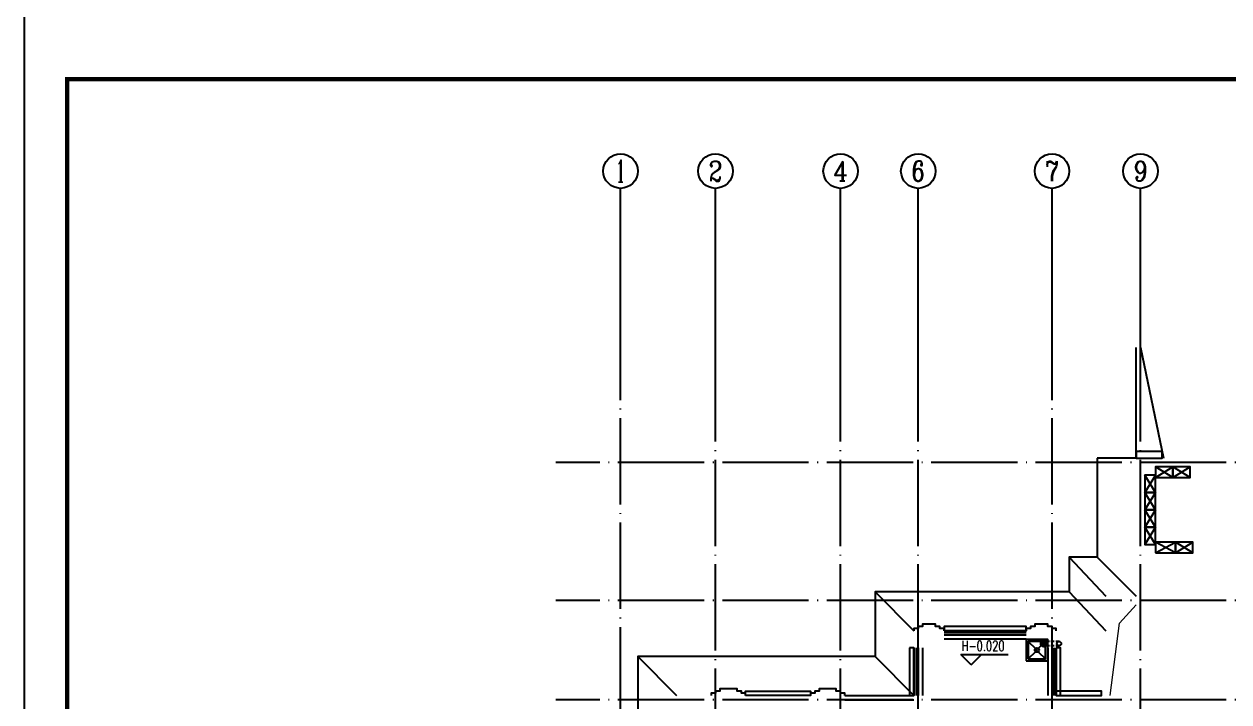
# Model space of a CAD drawing. Extents: x 115549 to 768939, y -502199 to 402497.
# Drawn here: x 181745 to 209669, y 182668 to 198372 of the extents above; entities that cross this region are included whole.
import ezdxf
from ezdxf.enums import TextEntityAlignment as Align

# ---------------------------------------------------------------- set-up
doc = ezdxf.new("R2010")
doc.units = 0
doc.header["$LTSCALE"] = 1000
doc.header["$MEASUREMENT"] = 0
doc.linetypes.add('DOTE', pattern=[2.42, 2, -0.2, 0.02, -0.2])
doc.linetypes.add('HIDDEN', pattern=[0.375, 0.25, -0.125])
doc.layers.add('_0', color=7, linetype='Continuous', lineweight=9)
for name, color, linetype in [('AXIS', 3, 'Continuous'), ('AXIS_TEXT', 7, 'Continuous'), ('DIM_ELEV', 3, 'Continuous'), ('DOTE', 16, 'DOTE'), ('EQUIP_地漏', 7, 'Continuous'), ('EVTR', 2, 'Continuous'), ('PUB_TITLE', 4, 'Continuous'), ('厨卫', 210, 'Continuous'), ('排水', 4, 'Continuous'), ('栏杆', 11, 'Continuous'), ('窗口线', 7, 'Continuous'), ('线脚', 163, 'Continuous')]:
    doc.layers.add(name, color=color, linetype=linetype)
doc.styles.add('22#-平立剖面图_t3$0$PM$0$STANDARD', font='hnsjy-07.shx', dxfattribs={"width": 0.8, "bigfont": 'hnsjy-hz.shx'})
doc.styles.add('_TCH_AXIS', font='COMPLEX', dxfattribs={"bigfont": 'GBCBIG'})
doc.styles.add('_TCH_DIM', font='SIMPLEX', dxfattribs={"bigfont": 'GBCBIG'})
doc.styles.add('COMPLEX', font='COMPLEX')

# ---------------------------------------------------------------- blocks, each defined once
blk = doc.blocks.new('22#-平立剖面图_t3$0$PM$0$$lvtry$00000190')
at = {"color": 0}
for p, q in [((-45, -231), (-230, -55)), ((23, -231), (208, -55)), ((-230, -494), (-45, -317)), ((208, -494), (23, -317))]:
    blk.add_line(p, q, dxfattribs=at)
for points in [[(263, 0), (-285, 0), (-285, -548), (263, -548)], [(208, -55), (-230, -55), (-230, -494), (208, -494)]]:
    blk.add_lwpolyline(points, close=True, dxfattribs=at)
blk.add_circle((-11, -274), 54.8, dxfattribs=at)
for p in [(-285, -274), (-11, -274)]:
    blk.add_point(p, dxfattribs=at)
at = {"color": 0, "style": '22#-平立剖面图_t3$0$PM$0$STANDARD', "text_generation_flag": 4, "width": 0.8, "flags": 9}
for tag in ['XSIZE', 'YSIZE']:
    blk.add_attdef(tag, (-285, -273, 0), '', height=0.548, rotation=270, dxfattribs=at)
blk = doc.blocks.new('rewtwertwertwertwetrw')
at = {"layer": '厨卫', "xscale": 0.9117, "yscale": 0.9117, "zscale": 0.9117, "rotation": 180}
blk.add_blockref('22#-平立剖面图_t3$0$PM$0$$lvtry$00000190', (66728, 153244), dxfattribs=at)
blk = doc.blocks.new('_AXISO')
blk.add_circle((0, 0), 0.5)
at = {"layer": 'AXIS_TEXT', "style": 'COMPLEX', "width": 1.041667}
blk.add_attdef('A', text='', height=0.56, dxfattribs=at).set_placement((-0.25, -0.28), (0.25, -0.28), align=Align.FIT)
blk = doc.blocks.new('11')
at = {"layer": '排水'}
h = blk.add_hatch(dxfattribs=at)
h.set_pattern_fill('ANSI31', color=256, scale=250, angle=90, style=0)
h.set_pattern_definition([(225, (552986.876, 86546.916), (22.097087, -22.097087), [])])
edge = h.paths.add_edge_path()
edge.add_arc((33936, 214430), 75, 0, 360)
at = {"layer": '排水', "linetype": 'HIDDEN', "ltscale": 0.3}
for p, q in [((33586, 214480), (33880, 214480)), ((33586, 214380), (33880, 214380))]:
    blk.add_line(p, q, dxfattribs=at)
at = {"layer": '排水'}
for centre, radius in [((33586, 214430), 50), ((33936, 214430), 75)]:
    blk.add_circle(centre, radius, dxfattribs=at)

msp = doc.modelspace()

# ---------------------------------------------------------------- linework, layer by layer
msp.add_line((207519.1, 188318.1), (207519.1, 190877.3))
at = {"color": 6}
for p, q in [((208369.1, 187868.1), (207969.1, 188118.1)), ((207969.1, 187868.1), (208369.1, 188118.1)), ((208769.1, 187868.1), (208369.1, 188118.1)), ((208369.1, 187868.1), (208769.1, 188118.1)), ((207969.1, 187918.1), (207719.1, 187518.1)), ((207969.1, 187518.1), (207719.1, 187918.1)), ((207969.1, 187518.1), (207719.1, 187118.1)), ((207969.1, 187118.1), (207719.1, 187518.1)), ((207969.1, 187118.1), (207719.1, 186718.1)), ((207969.1, 186718.1), (207719.1, 187118.1)), ((207969.1, 186718.1), (207719.1, 186318.1)), ((207969.1, 186318.1), (207719.1, 186718.1)), ((208429.8, 186118.1), (207969.1, 186368.1)), ((207969.1, 186118.1), (208429.8, 186368.1)), ((208829.8, 186118.1), (208429.8, 186368.1)), ((208429.8, 186118.1), (208829.8, 186368.1))]:
    msp.add_line(p, q, dxfattribs=at)
msp.add_lwpolyline([(207619.1, 190877.3), (208150.2, 188318.1)])
for points in [[(207969.1, 187868.1), (208369.1, 187868.1), (208369.1, 188118.1), (207969.1, 188118.1), (207969.1, 187868.1)], [(208369.1, 187868.1), (208769.1, 187868.1), (208769.1, 188118.1), (208369.1, 188118.1), (208369.1, 187868.1)], [(207969.1, 187518.1), (207969.1, 187918.1), (207719.1, 187918.1), (207719.1, 187518.1), (207969.1, 187518.1)], [(207969.1, 187118.1), (207969.1, 187518.1), (207719.1, 187518.1), (207719.1, 187118.1), (207969.1, 187118.1)], [(207969.1, 186718.1), (207969.1, 187118.1), (207719.1, 187118.1), (207719.1, 186718.1), (207969.1, 186718.1)], [(207969.1, 186318.1), (207969.1, 186718.1), (207719.1, 186718.1), (207719.1, 186318.1), (207969.1, 186318.1)], [(207969.1, 186118.1), (208429.8, 186118.1), (208429.8, 186368.1), (207969.1, 186368.1), (207969.1, 186118.1)], [(208429.8, 186118.1), (208829.8, 186118.1), (208829.8, 186368.1), (208429.8, 186368.1), (208429.8, 186118.1)]]:
    msp.add_lwpolyline(points, dxfattribs=at)
at = {"layer": '_0', "color": 0}
msp.add_lwpolyline([(206919.1, 182818.1), (207130.2, 184495.9), (207519.1, 184918.1)], dxfattribs=at)
at = {"layer": 'AXIS'}
for p, q in [((195569.1, 190567.2), (195569.1, 194567.2)), ((197769.1, 190567.2), (197769.1, 194567.2)), ((200669.1, 190567.2), (200669.1, 194567.2)), ((202469.1, 190567.2), (202469.1, 194567.2)), ((205569.1, 190567.2), (205569.1, 194567.2)), ((207619.1, 190567.2), (207619.1, 194567.2))]:
    msp.add_line(p, q, dxfattribs=at)
at = {"layer": 'DIM_ELEV'}
for p, q in [((203694.7, 183523.6), (203454.7, 183763.6)), ((203454.7, 183763.6), (204556.7, 183763.6)), ((203694.7, 183523.6), (203934.7, 183763.6))]:
    msp.add_line(p, q, dxfattribs=at)
at = {"layer": 'DOTE'}
for p, q in [((195569.1, 167882.6), (195569.1, 190567.2)), ((197769.1, 179018.1), (197769.1, 190567.2)), ((200669.1, 179018.1), (200669.1, 190567.2)), ((202469.1, 179018.1), (202469, 190567.3)), ((205569.1, 167882.7), (205569.1, 190567.3)), ((207619.1, 179018.1), (207619.1, 190567.2)), ((228969.1, 188218.1), (194069.1, 188218.1)), ((228969.1, 185018.1), (194069.1, 185018.1)), ((228969.1, 182718.1), (194069.1, 182718.1))]:
    msp.add_line(p, q, dxfattribs=at)
at = {"layer": 'EVTR'}
msp.add_line((207519.1, 188318.1), (206619.1, 188318.1), dxfattribs=at)
for points in [[(206619.1, 188318.1), (206619.1, 186018.1), (205969.1, 186018.1), (205969.1, 185218.1), (201469.2, 185218.1), (201469.1, 183718.1), (195969.1, 183718.1), (195969.1, 180018.1), (194569.1, 180018.1), (194569.1, 178718.1)], [(205969.1, 186018.1), (206819.1, 185118.1)], [(206619.1, 186018.1), (207519.1, 185118.1)], [(201469.2, 185218.1), (202369.2, 184318.1)], [(205969.1, 185218.1), (206819.1, 184318.1)], [(195969.1, 183718.1), (196869.1, 182818.1)], [(201469.1, 183718.1), (202369.1, 182818.1)]]:
    msp.add_lwpolyline(points, dxfattribs=at)
at = {"layer": 'PUB_TITLE'}
msp.add_lwpolyline([(181745.2, 115497.5), (241145.2, 115497.5), (241145.2, 199597.5), (181745.2, 199597.5)], close=True, dxfattribs=at)
at = {"layer": 'PUB_TITLE', "const_width": 100}
msp.add_lwpolyline([(182745.2, 116497.5), (240145.2, 116497.5), (240145.2, 197097.5), (182745.2, 197097.5)], close=True, dxfattribs=at)
at = {"layer": '栏杆'}
for p, q in [((204969.1, 184318.1), (203069.1, 184318.1)), ((204969.1, 184268.1), (203069.1, 184268.1)), ((204969.1, 184218.1), (203069.1, 184218.1)), ((204969.1, 184118.1), (203069.1, 184118.1)), ((202369.1, 183918.1), (202369.1, 182818.1)), ((202419.1, 183918.1), (202419.1, 182818.1)), ((202469.1, 183918.1), (202469.1, 182818.1)), ((202569.1, 183918.1), (202569.1, 182818.1)), ((205469.1, 183918.1), (205469.1, 182818.1)), ((205569.1, 183918.1), (205569.1, 182818.1)), ((205619.1, 183918.1), (205619.1, 182818.1)), ((205669.1, 183918.1), (205669.1, 182818.1)), ((200769.1, 182818.1), (202369.1, 182818.1)), ((200769.1, 182718.1), (202369.1, 182718.1))]:
    msp.add_line(p, q, dxfattribs=at)
at = {"layer": '窗口线'}
for points in [[(203069.1, 184318.1), (204969.1, 184318.1), (204969.1, 184418.1), (203069.1, 184418.1)], [(202269.1, 183918.1), (202269.1, 182818.2), (202369.1, 182818.2), (202369.1, 183918.1)], [(205669.1, 183918.1), (205669.1, 182818.1), (205769.1, 182818.1), (205769.1, 183918.1)], [(198469.1, 182818.1), (198469.1, 182918.1), (199969.2, 182918.1), (199969.2, 182818.1)], [(205669.1, 182918.1), (205669.1, 182818.1), (206719.1, 182818.1), (206719.1, 182918.1)]]:
    msp.add_lwpolyline(points, close=True, dxfattribs=at)
at = {"layer": '线脚'}
msp.add_lwpolyline([(207519.1, 188468.1), (207519.1, 188318.1), (208119.1, 188318.1), (208119.1, 188468.1)], close=True, dxfattribs=at)
for points in [[(203069.1, 184318.1), (203069.1, 184368.1), (202969.1, 184368.1), (202969.1, 184418.1), (202869.1, 184418.1), (202869.1, 184468.1), (202569.1, 184468.1), (202569.1, 184418.1), (202469.1, 184418.1), (202469.1, 184368.1), (202369.1, 184368.1), (202369.1, 184318.1)], [(205669.1, 184318.1), (205669.1, 184368.1), (205569.1, 184368.1), (205569.1, 184418.1), (205469.1, 184418.1), (205469.1, 184468.1), (205169.1, 184468.1), (205169.1, 184418.1), (205069.1, 184418.1), (205069.1, 184368.1), (204969.1, 184368.1), (204969.1, 184318.1)], [(198469.1, 182818.1), (198469.1, 182868.1), (198369.1, 182868.1), (198369.1, 182918.1), (198269.1, 182918.1), (198269.1, 182968.1), (197869.2, 182968.1), (197869.2, 182918.1), (197769.2, 182918.1), (197769.2, 182868.1), (197669.2, 182868.1), (197669.2, 182818.1)], [(200769.1, 182818.1), (200769.1, 182868.1), (200669.1, 182868.1), (200669.1, 182918.1), (200569.1, 182918.1), (200569.1, 182968.1), (200169.2, 182968.1), (200169.2, 182918.1), (200069.2, 182918.1), (200069.2, 182868.1), (199969.2, 182868.1), (199969.2, 182818.1)]]:
    msp.add_lwpolyline(points, dxfattribs=at)

# ---------------------------------------------------------------- block references
at = {"layer": 'AXIS'}
ref = msp.add_blockref('_AXISO', (195569.1, 194967.2), dxfattribs=dict(at, xscale=800, yscale=800, zscale=800))
ref.add_attrib('A', '1', dxfattribs={"layer": 'AXIS_TEXT', "height": 514.7, "style": '_TCH_AXIS'}).set_placement((195458.8, 194709.8), (195679.4, 194709.8), align=Align.FIT)
ref = msp.add_blockref('_AXISO', (197769.1, 194967.2), dxfattribs=dict(at, xscale=800, yscale=800, zscale=800))
ref.add_attrib('A', '2', dxfattribs={"layer": 'AXIS_TEXT', "height": 465.9, "style": '_TCH_AXIS'}).set_placement((197613.8, 194734.2), (197924.4, 194734.2), align=Align.FIT)
ref = msp.add_blockref('_AXISO', (200669.1, 194967.2), dxfattribs=dict(at, xscale=800, yscale=800, zscale=800))
ref.add_attrib('A', '4', dxfattribs={"layer": 'AXIS_TEXT', "height": 445.4, "style": '_TCH_AXIS'}).set_placement((200499.4, 194744.5), (200838.8, 194744.5), align=Align.FIT)
ref = msp.add_blockref('_AXISO', (202469.1, 194967.2), dxfattribs=dict(at, xscale=800, yscale=800, zscale=800))
ref.add_attrib('A', '6', dxfattribs={"layer": 'AXIS_TEXT', "height": 465.9, "style": '_TCH_AXIS'}).set_placement((202313.8, 194734.2), (202624.4, 194734.2), align=Align.FIT)
ref = msp.add_blockref('_AXISO', (205569.1, 194967.2), dxfattribs=dict(at, xscale=800, yscale=800, zscale=800))
ref.add_attrib('A', '7', dxfattribs={"layer": 'AXIS_TEXT', "height": 465.9, "style": '_TCH_AXIS'}).set_placement((205413.8, 194734.2), (205724.5, 194734.2), align=Align.FIT)
ref = msp.add_blockref('_AXISO', (207619.1, 194967.2), dxfattribs=dict(at, xscale=800, yscale=800, zscale=800))
ref.add_attrib('A', '9', dxfattribs={"layer": 'AXIS_TEXT', "height": 465.9, "style": '_TCH_AXIS'}).set_placement((207463.8, 194734.2), (207774.4, 194734.2), align=Align.FIT)
at = {"layer": 'EQUIP_地漏', "rotation": 180}
msp.add_blockref('11', (239318.9, 398448.3), dxfattribs=at)
at = {"layer": '厨卫'}
msp.add_blockref('rewtwertwertwertwetrw', (138481.6, 30373.8), dxfattribs=at)

# ---------------------------------------------------------------- texts
at = {"layer": 'DIM_ELEV', "color": 7, "style": '_TCH_DIM', "width": 0.705882}
msp.add_text('H-0.020', height=238, dxfattribs=at).set_placement((203476.7, 183847.6))

doc.saveas('drawing.dxf')
